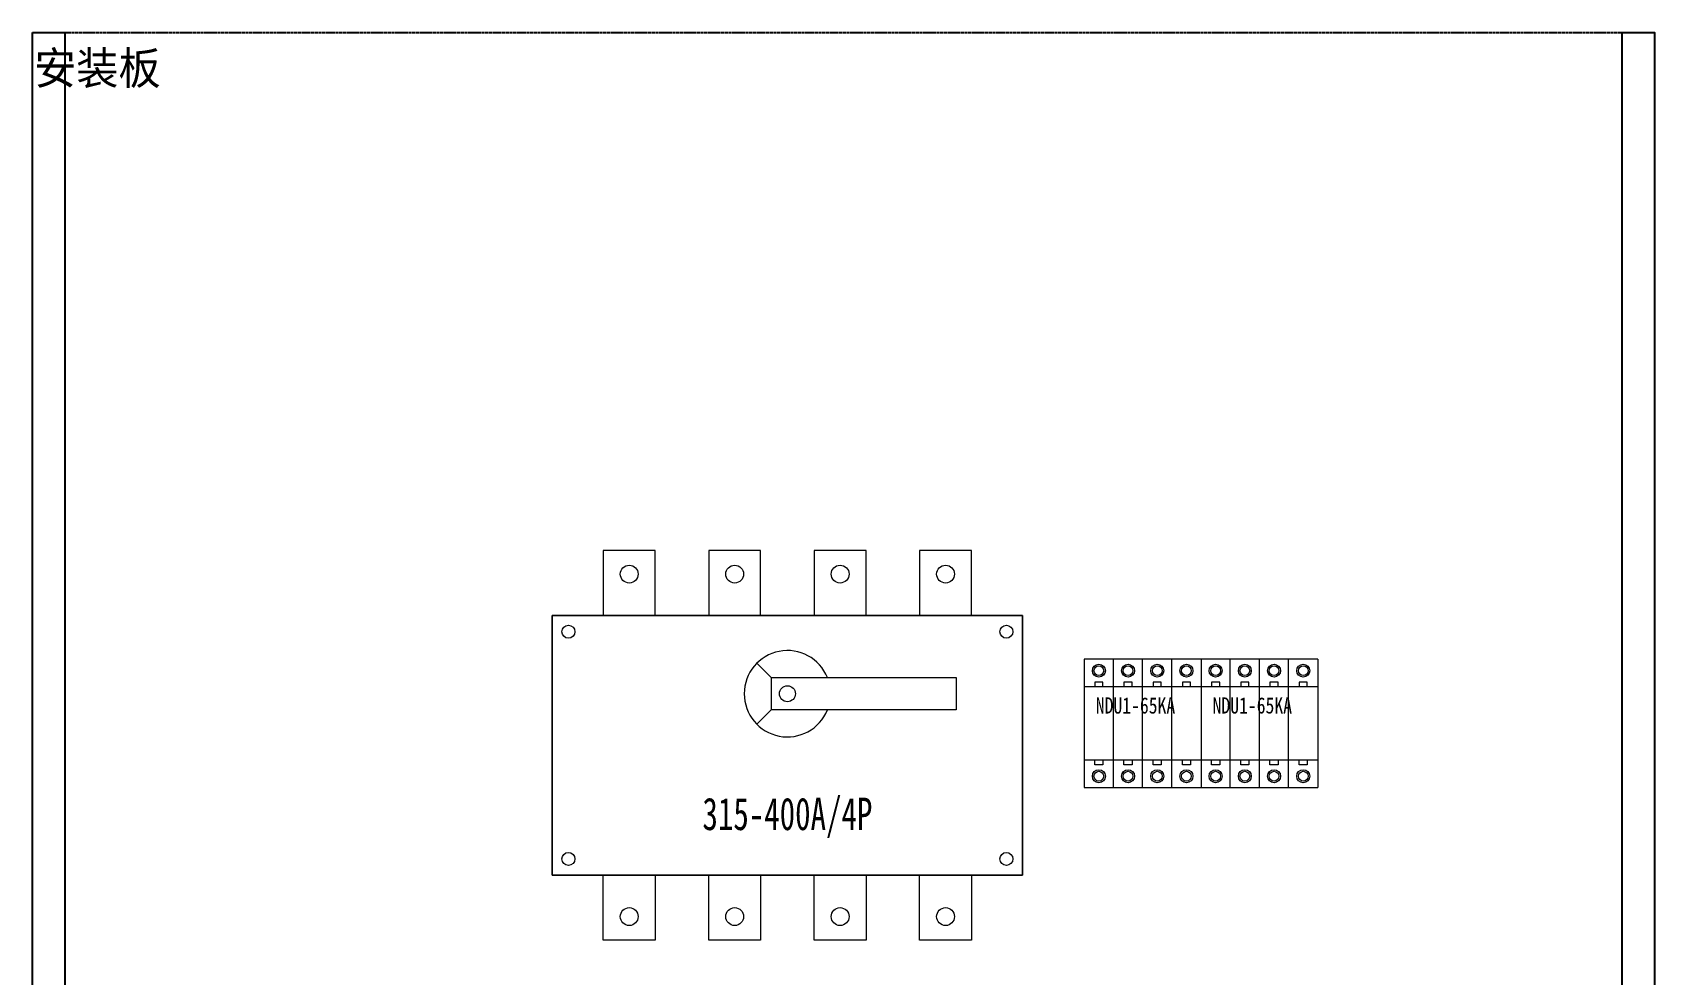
# Model space of a CAD drawing. Extents: x 379003 to 380003, y 326249 to 328449.
# Drawn here: x 379003 to 380003, y 327868 to 328449 of the extents above; entities that cross this region are included whole.
import ezdxf
from ezdxf.enums import TextEntityAlignment as Align

# ---------------------------------------------------------------- set-up
doc = ezdxf.new("R2010")
doc.units = 0
doc.header["$MEASUREMENT"] = 0
doc.linetypes.add('DASHED', pattern=[0.75, 0.5, -0.25])
doc.layers.add('E-UNIV-NOTE', color=6, linetype='Continuous')
doc.layers.add('布置图', color=30, linetype='Continuous')
doc.layers.add('细线', color=7, linetype='Continuous', lineweight=0)
doc.styles.add('宋体', font='', dxfattribs={"width": 0.8})
doc.styles.get('宋体').set_extended_font_data('NSimSun')

# ---------------------------------------------------------------- blocks, each defined once
blk = doc.blocks.new('Manufacturer光辉PartName隔离开关Series400ShellFrameLimitingCurrentRemarkPartTypeMinCurrent100MaxCurrent400Poles4PMinPower0MaxPower0LibType2DelFlgfalseUpdateDate')
at = {"layer": '细线', "color": 7}
for p, q in [((-10, 41.8), (-18.8, 50.6)), ((-10, 41.8), (-10, 21.8)), ((-10, 41.8), (104, 41.8)), ((104, 41.8), (104, 21.8)), ((-10, 21.8), (-18.8, 13)), ((104, 21.8), (-10, 21.8))]:
    blk.add_line(p, q, dxfattribs=at)
for points in [[(-113.5, 80), (-81.5, 80), (-81.5, 120), (-113.5, 120)], [(-48.5, 80), (-16.5, 80), (-16.5, 120), (-48.5, 120)], [(16.5, 80), (48.5, 80), (48.5, 120), (16.5, 120)], [(81.5, 80), (113.5, 80), (113.5, 120), (81.5, 120)], [(-145, -80), (145, -80), (145, 80), (-145, 80)], [(-145, 80), (145, 80), (145, -80), (-145, -80)], [(-113.5, -80), (-81.5, -80), (-81.5, -120), (-113.5, -120)], [(-48.5, -80), (-16.5, -80), (-16.5, -120), (-48.5, -120)], [(16.5, -80), (48.5, -80), (48.5, -120), (16.5, -120)], [(81.5, -80), (113.5, -80), (113.5, -120), (81.5, -120)]]:
    blk.add_lwpolyline(points, close=True, dxfattribs=at)
for centre, radius in [((-97.5, 105.5), 5.5), ((-32.5, 105.5), 5.5), ((32.5, 105.5), 5.5), ((97.5, 105.5), 5.5), ((-135, 70), 4), ((135, 70), 4), ((0, 31.8), 4.91), ((-135, -70), 4), ((135, -70), 4), ((-97.5, -105.5), 5.5), ((-32.5, -105.5), 5.5), ((32.5, -105.5), 5.5), ((97.5, -105.5), 5.5)]:
    blk.add_circle(centre, radius, dxfattribs=at)
blk.add_arc((0, 31.8), 26.6, 22.0726, 337.9274, dxfattribs=at)
at = {"layer": '细线', "color": 7, "insert": (-145, -32.2), "char_height": 20, "width": 290, "attachment_point": 1}
blk.add_mtext('\\pxqc;{\\fFangSong_GB2312|b0|i0|c134|p49;\\W0.7;315-400A/4P}', dxfattribs=at)
blk = doc.blocks.new('Manufacturer上海良信PartName电涌保护器SeriesNDU1ShellFrameLimitingCurrentRemarkPartTypeMinCurrent0MaxCurrent0Poles4PMinPower0MaxPower0LibType3DelFlgfalseUpdateDate2023-01-0100000')
at = {"color": 7, "linetype": 'Continuous', "lineweight": 15}
for p, q in [((-18, 39.5), (-36, 39.5)), ((-36, 39.5), (-36, 22.5)), ((-18, 22.5), (-18, 39.5)), ((36, 39.5), (-18, 39.5)), ((0, 22.5), (0, 39.5)), ((18, 22.5), (18, 39.5)), ((36, 39.5), (36, 22.5)), ((-36, 22.5), (-36, -22.5)), ((-18, 22.5), (-36, 22.5)), ((-24.5, 25.5), (-29.5, 25.5)), ((-29.5, 25.5), (-29.5, 22.5)), ((-24.5, 22.5), (-24.5, 25.5)), ((-18, -22.5), (-18, 22.5)), ((36, 22.5), (-18, 22.5)), ((-6.5, 25.5), (-11.5, 25.5)), ((-11.5, 25.5), (-11.5, 22.5)), ((-6.5, 22.5), (-6.5, 25.5)), ((0, -22.5), (0, 22.5)), ((11.5, 25.5), (6.5, 25.5)), ((6.5, 25.5), (6.5, 22.5)), ((11.5, 22.5), (11.5, 25.5)), ((18, -22.5), (18, 22.5)), ((29.5, 25.5), (24.5, 25.5)), ((24.5, 25.5), (24.5, 22.5)), ((29.5, 22.5), (29.5, 25.5)), ((36, 22.5), (36, -22.5)), ((-36, -22.5), (-18, -22.5)), ((-36, -22.5), (-36, -39.5)), ((-29.5, -25.5), (-29.5, -22.5)), ((-24.5, -25.5), (-29.5, -25.5)), ((-24.5, -22.5), (-24.5, -25.5)), ((-18, -39.5), (-18, -22.5)), ((-18, -22.5), (36, -22.5)), ((-11.5, -25.5), (-11.5, -22.5)), ((-6.5, -25.5), (-11.5, -25.5)), ((-6.5, -22.5), (-6.5, -25.5)), ((0, -39.5), (0, -22.5)), ((6.5, -25.5), (6.5, -22.5)), ((11.5, -25.5), (6.5, -25.5)), ((11.5, -22.5), (11.5, -25.5)), ((18, -39.5), (18, -22.5)), ((24.5, -25.5), (24.5, -22.5)), ((29.5, -25.5), (24.5, -25.5)), ((29.5, -22.5), (29.5, -25.5)), ((36, -22.5), (36, -39.5)), ((-36, -39.5), (-18, -39.5)), ((-18, -39.5), (36, -39.5))]:
    blk.add_line(p, q, dxfattribs=at)
for centre, radius in [((-27, 32.5), 4), ((-27, 32.5), 3), ((-9, 32.5), 4), ((-9, 32.5), 3), ((9, 32.5), 4), ((9, 32.5), 3), ((27, 32.5), 4), ((27, 32.5), 3), ((-27, -32.5), 4), ((-27, -32.5), 3), ((-9, -32.5), 4), ((-9, -32.5), 3), ((9, -32.5), 4), ((9, -32.5), 3), ((27, -32.5), 4), ((27, -32.5), 3)]:
    blk.add_circle(centre, radius, dxfattribs=at)
at = {"layer": 'E-UNIV-NOTE', "style": '宋体', "width": 0.8}
blk.add_text('NDU1-65KA', height=10, dxfattribs=at).set_placement((-28.9, 6.1))

msp = doc.modelspace()

# ---------------------------------------------------------------- linework, layer by layer
at = {"color": 2}
for points in [[(379003.4, 328448.6), (379023.4, 328448.6), (379023.4, 326248.6), (379003.4, 326248.6)], [(379983.4, 328448.6), (380003.4, 328448.6), (380003.4, 326248.6), (379983.4, 326248.6)]]:
    msp.add_lwpolyline(points, close=True, dxfattribs=at)
at = {"layer": '布置图', "linetype": 'DASHED'}
msp.add_lwpolyline([(379003.4, 328448.6), (380003.4, 328448.6), (380003.4, 326248.6), (379003.4, 326248.6)], close=True, dxfattribs=at)

# ---------------------------------------------------------------- block references
for name, p in [('Manufacturer光辉PartName隔离开关Series400ShellFrameLimitingCurrentRemarkPartTypeMinCurrent100MaxCurrent400Poles4PMinPower0MaxPower0LibType2DelFlgfalseUpdateDate', (379468.8, 328009.4)), ('Manufacturer上海良信PartName电涌保护器SeriesNDU1ShellFrameLimitingCurrentRemarkPartTypeMinCurrent0MaxCurrent0Poles4PMinPower0MaxPower0LibType3DelFlgfalseUpdateDate2023-01-0100000', (379687.8, 328022.9)), ('Manufacturer上海良信PartName电涌保护器SeriesNDU1ShellFrameLimitingCurrentRemarkPartTypeMinCurrent0MaxCurrent0Poles4PMinPower0MaxPower0LibType3DelFlgfalseUpdateDate2023-01-0100000', (379759.8, 328022.9))]:
    msp.add_blockref(name, p)

# ---------------------------------------------------------------- texts
at = {"color": 0}
msp.add_text('安装板', height=20, dxfattribs=at).set_placement((379004.4, 328426.6), align=Align.MIDDLE_LEFT)

doc.saveas('drawing.dxf')
